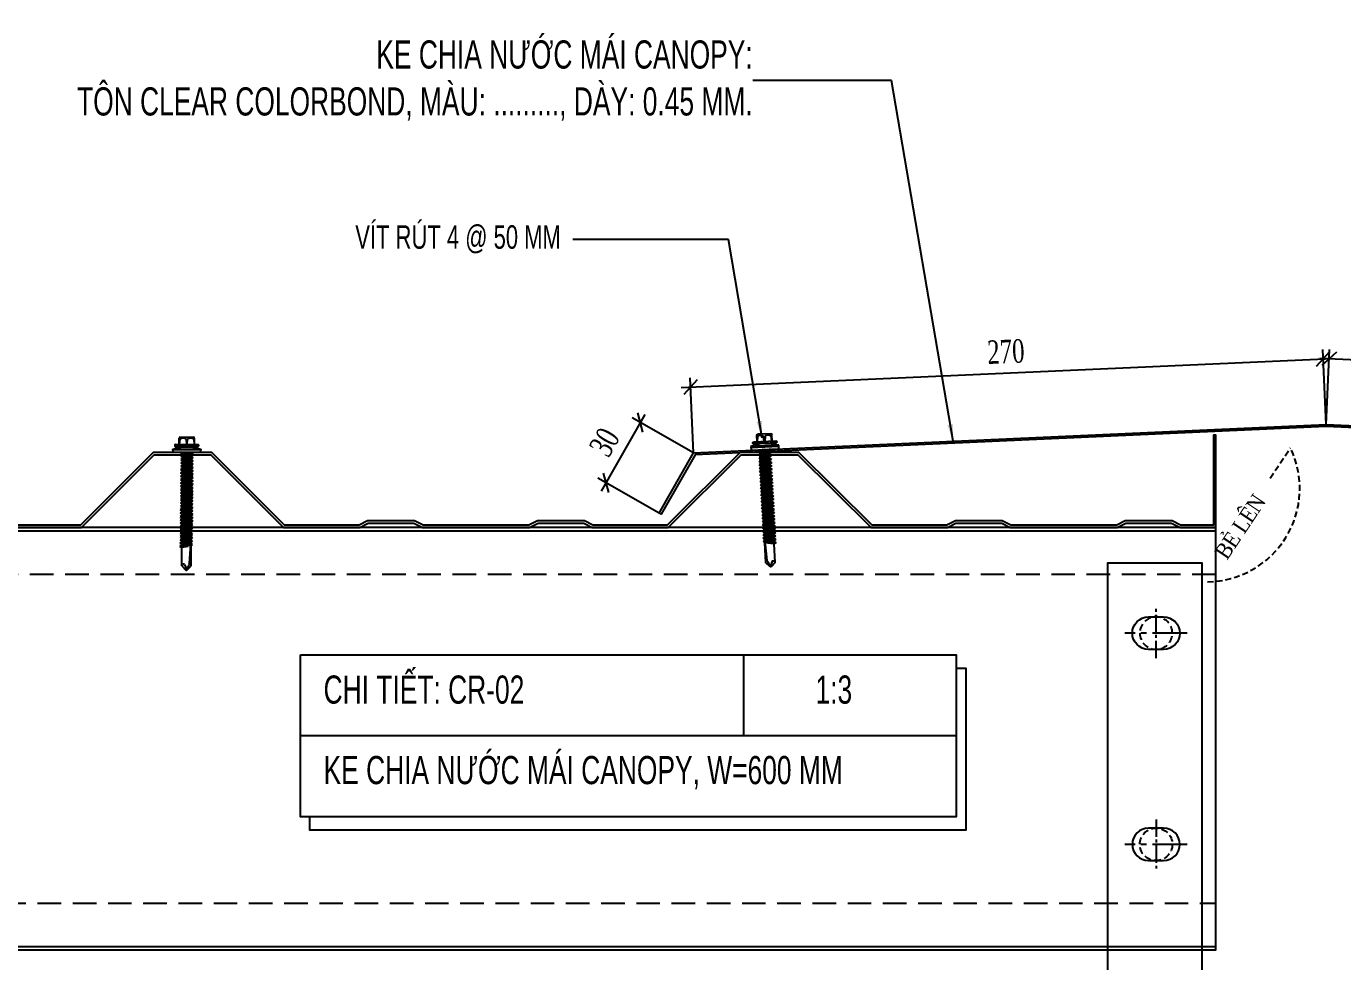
# Model space of a CAD drawing. Header units: inches. Extents: x 315041 to 662841, y -45540 to -35018.
# Drawn here: x 334496.3 to 334636.5, y -37556.8 to -37457.1 of the extents above; entities that cross this region are included whole.
import ezdxf

# ---------------------------------------------------------------- set-up
doc = ezdxf.new("R2010")
doc.units = ezdxf.units.IN
doc.header["$MEASUREMENT"] = 0
for name, pattern in [('CENTER2', [28.575, 19.05, -3.175, 3.175, -3.175]), ('DASHED2', [9.525, 6.35, -3.175]), ('HIDDEN', [0.375, 0.25, -0.125])]:
    doc.linetypes.add(name, pattern=pattern)
for name, color, linetype in [('2', 2, 'Continuous'), ('250', 250, 'Continuous'), ('251', 251, 'Continuous'), ('3', 3, 'Continuous'), ('6', 6, 'Continuous'), ('Co ban', 2, 'Continuous'), ('DIM', 8, 'Continuous'), ('flashing', 6, 'Continuous'), ('STRUCTURE', 1, 'Continuous')]:
    doc.layers.add(name, color=color, linetype=linetype)
doc.styles.add('DIM', font='SIMPLEX.shx', dxfattribs={"width": 0.7, "bigfont": 'EXTFONT.shx'})
doc.styles.add('ST1', font='times.ttf', dxfattribs={"width": 0.7})
doc.styles.add('ST1H', font='vnshxh.shx', dxfattribs={"width": 0.7})
doc.dimstyles.new('3', dxfattribs={"dimtxt": 3.5, "dimasz": 1.8, "dimexe": 1, "dimexo": 0, "dimgap": 1, "dimtad": 1, "dimdec": 0, "dimlfac": 3, "dimzin": 0, "dimdsep": 46, "dimtxsty": 'ST1H', "dimblk": 'OBLIQUE', "dimcen": 1, "dimdle": 1, "dimclrd": 8, "dimclre": 8, "dimclrt": 3, "dimadec": 0, "dimazin": 0, "dimtfac": 1, "dimtdec": 0, "dimtix": 1, "dimtofl": 0, "dimtmove": 1, "dimatfit": 3, "dimfxl": 0.18, "dimtolj": 1, "dimtzin": 0, "dimlwd": -1, "dimlwe": -1, "dimarcsym": 1})
doc.dimstyles.new('4', dxfattribs={"dimtxt": 2.5, "dimasz": 1.5, "dimexe": 1, "dimexo": 0, "dimgap": 1, "dimtad": 1, "dimdec": 0, "dimlfac": 4, "dimzin": 0, "dimdsep": 46, "dimtxsty": 'ST1', "dimblk": 'OBLIQUE', "dimcen": 1, "dimdle": 1, "dimclrd": 8, "dimclre": 8, "dimclrt": 3, "dimadec": 0, "dimazin": 0, "dimtfac": 1, "dimtdec": 0, "dimtix": 1, "dimtmove": 0, "dimatfit": 3, "dimfxl": 0.18, "dimtfill": 1, "dimtolj": 1, "dimtzin": 0, "dimlwd": -1, "dimlwe": -1, "dimarcsym": 1})

# ---------------------------------------------------------------- blocks, each defined once
blk = doc.blocks.new('OVAl18-26')
at = {"layer": '250', "linetype": 'HIDDEN', "ltscale": 3}
blk.add_circle((0, 0), 1.78, dxfattribs=at)
at = {"layer": 'Co ban', "color": 71}
for p, q in [((0.82, 1.78), (-0.82, 1.78)), ((-0.82, -1.78), (0.82, -1.78))]:
    blk.add_line(p, q, dxfattribs=at)
for centre, start, end in [((-0.82, 0), 90, 270), ((0.82, 0), 270, 90)]:
    blk.add_arc(centre, 1.78, start, end, dxfattribs=at)
at = {"layer": 'DIM', "color": 5, "linetype": 'CENTER2', "ltscale": 0.1}
blk.add_line((0, -2.74), (0, 2.74), dxfattribs=at)
blk.add_line((0, -2.74), (0, 2.74), dxfattribs=at)
at = {"layer": 'DIM', "color": 5, "linetype": 'CENTER2', "ltscale": 0.2}
blk.add_line((-3.41, 0), (3.41, 0), dxfattribs=at)
blk = doc.blocks.new('_Oblique')
at = {"color": 0, "linetype": 'ByBlock', "lineweight": -2}
blk.add_line((-0.5, -0.5), (0.5, 0.5), dxfattribs=at)
blk = doc.blocks.new('*D592')
at = {"color": 8, "linetype": 'Continuous', "transparency": 16777216}
for p, q in [((334634.71, -37499.58), (334634.36, -37491.58)), ((334566.03, -37495.62), (334635.4, -37492.54)), ((334567.34, -37502.57), (334566.98, -37494.58))]:
    blk.add_line(p, q, dxfattribs=at)
at = {"layer": 'Defpoints', "color": 0, "transparency": 16777216}
for p in [(334634.4, -37492.58), (334634.71, -37499.58), (334567.34, -37502.57)]:
    blk.add_point(p, dxfattribs=at)
at = {"color": 8, "transparency": 16777216, "xscale": 1.5, "yscale": 1.5, "zscale": 1.5}
for p, rotation in [((334634.4, -37492.58), 2.544578220849351), ((334567.03, -37495.58), 182.5445782208494)]:
    blk.add_blockref('_Oblique', p, dxfattribs=dict(at, rotation=rotation))
at = {"color": 3, "transparency": 16777216, "insert": (334600.61, -37491.81), "char_height": 2.5, "attachment_point": 5, "rotation": 2.5446, "style": 'ST1', "bg_fill": 3, "box_fill_scale": 1.25, "bg_fill_color": 256, "bg_fill_true_color": 13158600, "bg_fill_transparency": 11352484}
blk.add_mtext('\\A1;270', dxfattribs=at)
blk = doc.blocks.new('*D593')
at = {"color": 8, "linetype": 'Continuous', "transparency": 16777216}
for p, q in [((334562.18, -37498.49), (334557.53, -37506.66)), ((334567.34, -37502.57), (334560.82, -37498.86)), ((334563.68, -37509), (334557.16, -37505.29))]:
    blk.add_line(p, q, dxfattribs=at)
at = {"layer": 'Defpoints', "color": 0, "transparency": 16777216}
for p in [(334567.34, -37502.57), (334558.03, -37505.79), (334563.68, -37509)]:
    blk.add_point(p, dxfattribs=at)
at = {"color": 8, "transparency": 16777216, "xscale": 1.5, "yscale": 1.5, "zscale": 1.5}
for p, rotation in [((334561.69, -37499.36), 60.37475277055221), ((334558.03, -37505.79), 240.3747527705522)]:
    blk.add_blockref('_Oblique', p, dxfattribs=dict(at, rotation=rotation))
at = {"color": 3, "transparency": 16777216, "insert": (334557.88, -37501.45), "char_height": 2.5, "attachment_point": 5, "rotation": 60.3748, "style": 'ST1', "bg_fill": 3, "box_fill_scale": 1.25, "bg_fill_color": 256, "bg_fill_true_color": 13158600, "bg_fill_transparency": 1019152}
blk.add_mtext('\\A1;30', dxfattribs=at)
blk = doc.blocks.new('*D594')
at = {"color": 8, "linetype": 'Continuous', "transparency": 16777216}
for p, q in [((334634.71, -37499.58), (334635.07, -37491.57)), ((334703.4, -37495.61), (334634.03, -37492.53)), ((334702.09, -37502.57), (334702.45, -37494.56))]:
    blk.add_line(p, q, dxfattribs=at)
at = {"layer": 'Defpoints', "color": 0, "transparency": 16777216}
for p in [(334635.03, -37492.57), (334634.71, -37499.58), (334702.09, -37502.57)]:
    blk.add_point(p, dxfattribs=at)
at = {"color": 8, "transparency": 16777216, "xscale": 1.5, "yscale": 1.5, "zscale": 1.5}
for p, rotation in [((334635.03, -37492.57), 177.459898071632), ((334702.4, -37495.56), 357.459898071632)]:
    blk.add_blockref('_Oblique', p, dxfattribs=dict(at, rotation=rotation))
at = {"color": 3, "transparency": 16777216, "insert": (334668.81, -37491.8), "char_height": 2.5, "attachment_point": 5, "rotation": 357.4599, "style": 'ST1', "bg_fill": 3, "box_fill_scale": 1.25, "bg_fill_color": 256, "bg_fill_true_color": 13158600, "bg_fill_transparency": 1019152}
blk.add_mtext('\\A1;270', dxfattribs=at)
blk = doc.blocks.new('A$C26A6701F')
at = {"layer": 'STRUCTURE', "color": 1, "linetype": 'Continuous'}
for p, q in [((0.93, 17.84), (0.93, 18.77)), ((1.07, 18.91), (2.93, 18.91)), ((3.07, 17.84), (3.07, 18.77)), ((0, 17.21), (1.33, 17.54)), ((0, 17.08), (0, 17.21)), ((0, 17.21), (4, 17.21)), ((4, 17.08), (0, 17.08)), ((0.4, 17.84), (3.6, 17.84)), ((0.4, 17.57), (1.2, 17.57)), ((0.97, 17.84), (1.03, 18.61)), ((1.2, 17.57), (2.8, 17.57)), ((1.33, 17.54), (1.33, 17.57)), ((1.33, 17.54), (2.67, 17.54)), ((1.91, 18.61), (1.97, 17.84)), ((2.04, 17.84), (2.1, 18.61)), ((2.67, 17.54), (2.67, 17.57)), ((2.67, 17.54), (4, 17.21)), ((2.8, 17.57), (3.6, 17.57)), ((2.97, 18.61), (3.04, 17.84)), ((4, 17.21), (4, 17.08)), ((3.94, 16.71), (0.06, 16.71)), ((1.13, 15.25), (2.9, 15.52)), ((1.39, 15.45), (1.13, 15.25)), ((1.13, 15.25), (1.39, 15.14)), ((1.13, 14.77), (2.9, 15.05)), ((1.39, 14.98), (1.13, 14.77)), ((1.19, 16.71), (1.14, 16.67)), ((1.14, 16.67), (1.4, 16.71)), ((1.14, 16.67), (1.4, 16.56)), ((1.14, 16.2), (2.91, 16.47)), ((1.4, 16.4), (1.14, 16.2)), ((1.14, 16.2), (1.39, 16.09)), ((1.14, 15.72), (2.91, 16)), ((1.4, 15.93), (1.14, 15.72)), ((1.14, 15.72), (1.39, 15.61)), ((1.39, 16.09), (2.73, 16.28)), ((1.39, 15.93), (1.39, 16.09)), ((1.39, 15.61), (2.73, 15.81)), ((2.7, 15.64), (1.39, 15.45)), ((1.39, 15.45), (1.39, 15.61)), ((1.39, 15.14), (2.73, 15.33)), ((2.7, 15.16), (1.39, 14.98)), ((1.39, 14.98), (1.39, 15.14)), ((1.4, 16.56), (2.42, 16.71)), ((2.71, 16.59), (1.4, 16.4)), ((1.4, 16.4), (1.4, 16.56)), ((2.71, 16.11), (1.4, 15.93)), ((2.7, 15.64), (2.7, 15.8)), ((2.7, 15.64), (2.9, 15.52)), ((2.7, 15.16), (2.7, 15.33)), ((2.7, 15.16), (2.9, 15.05)), ((2.71, 16.59), (2.71, 16.71)), ((2.71, 16.59), (2.91, 16.47)), ((2.71, 16.11), (2.71, 16.28)), ((2.71, 16.11), (2.91, 16)), ((2.73, 16.28), (2.91, 16.47)), ((2.73, 15.81), (2.91, 16)), ((2.73, 15.33), (2.9, 15.52)), ((2.73, 14.86), (2.9, 15.05)), ((1.11, 12.88), (2.89, 13.15)), ((1.38, 13.08), (1.11, 12.88)), ((1.12, 14.3), (2.9, 14.57)), ((1.39, 14.5), (1.12, 14.3)), ((1.12, 14.3), (1.38, 14.19)), ((1.12, 13.82), (2.9, 14.1)), ((1.39, 14.03), (1.12, 13.82)), ((1.12, 13.82), (1.38, 13.72)), ((1.12, 13.35), (2.89, 13.63)), ((1.38, 13.56), (1.12, 13.35)), ((1.12, 13.35), (1.38, 13.24)), ((1.13, 14.77), (1.39, 14.66)), ((1.38, 14.19), (2.72, 14.38)), ((1.38, 14.03), (1.38, 14.19)), ((1.38, 13.72), (2.72, 13.91)), ((2.69, 13.74), (1.38, 13.56)), ((1.38, 13.56), (1.38, 13.72)), ((1.38, 13.24), (2.72, 13.44)), ((2.69, 13.27), (1.38, 13.08)), ((1.38, 13.24), (1.38, 13.08)), ((1.39, 14.66), (2.73, 14.86)), ((2.7, 14.69), (1.39, 14.5)), ((1.39, 14.5), (1.39, 14.67)), ((2.7, 14.21), (1.39, 14.03)), ((2.69, 13.74), (2.69, 13.91)), ((2.69, 13.74), (2.89, 13.63)), ((2.69, 13.43), (2.69, 13.27)), ((2.69, 13.27), (2.89, 13.15)), ((2.7, 14.69), (2.7, 14.85)), ((2.7, 14.69), (2.9, 14.57)), ((2.7, 14.21), (2.7, 14.38)), ((2.7, 14.21), (2.9, 14.1)), ((2.71, 12.96), (2.89, 13.15)), ((2.72, 14.38), (2.9, 14.57)), ((2.72, 13.91), (2.9, 14.1)), ((2.72, 13.44), (2.89, 13.63)), ((1.09, 10.98), (2.86, 11.25)), ((1.1, 11.93), (2.88, 12.2)), ((1.36, 12.13), (1.1, 11.93)), ((1.1, 11.93), (1.36, 11.82)), ((1.1, 11.45), (2.87, 11.73)), ((1.36, 11.66), (1.1, 11.45)), ((1.1, 11.45), (1.36, 11.34)), ((1.11, 12.88), (1.37, 12.77)), ((1.11, 12.4), (2.88, 12.68)), ((1.37, 12.61), (1.11, 12.4)), ((1.11, 12.4), (1.37, 12.29)), ((2.66, 11.37), (1.35, 11.18)), ((1.35, 11.18), (1.36, 11.34)), ((2.68, 12.32), (1.36, 12.13)), ((1.36, 11.82), (2.7, 12.01)), ((2.67, 11.84), (1.36, 11.66)), ((1.36, 11.66), (1.36, 11.82)), ((1.36, 11.34), (2.7, 11.54)), ((1.37, 12.77), (2.71, 12.96)), ((2.68, 12.79), (1.37, 12.61)), ((1.37, 12.61), (1.37, 12.77)), ((1.37, 12.29), (2.71, 12.49)), ((1.37, 12.13), (1.37, 12.29)), ((2.66, 11.37), (2.67, 11.53)), ((2.66, 11.37), (2.86, 11.25)), ((2.67, 11.84), (2.67, 12.01)), ((2.67, 11.84), (2.87, 11.73)), ((2.68, 12.79), (2.68, 12.96)), ((2.68, 12.79), (2.88, 12.68)), ((2.68, 12.32), (2.68, 12.48)), ((2.68, 12.32), (2.88, 12.2)), ((2.69, 11.06), (2.86, 11.25)), ((2.7, 12.01), (2.88, 12.2)), ((2.7, 11.54), (2.87, 11.73)), ((2.71, 12.49), (2.88, 12.68)), ((1.08, 9.55), (2.86, 9.83)), ((1.34, 9.76), (1.08, 9.55)), ((1.08, 9.55), (1.34, 9.45)), ((1.08, 9.08), (2.85, 9.36)), ((1.35, 11.18), (1.09, 10.98)), ((1.09, 10.98), (1.35, 10.87)), ((1.09, 10.5), (2.86, 10.78)), ((1.35, 10.71), (1.09, 10.5)), ((1.09, 10.5), (1.35, 10.39)), ((1.09, 10.03), (2.86, 10.3)), ((1.35, 10.23), (1.09, 10.03)), ((1.09, 10.03), (1.34, 9.92)), ((1.34, 9.92), (2.68, 10.11)), ((2.65, 9.95), (1.34, 9.76)), ((1.34, 9.92), (1.34, 9.76)), ((1.34, 9.45), (2.68, 9.64)), ((2.65, 9.47), (1.34, 9.29)), ((1.34, 9.29), (1.34, 9.45)), ((1.35, 10.87), (2.69, 11.06)), ((2.66, 10.89), (1.35, 10.71)), ((1.35, 10.71), (1.35, 10.87)), ((1.35, 10.39), (2.69, 10.59)), ((2.66, 10.42), (1.35, 10.23)), ((1.35, 10.23), (1.35, 10.39)), ((2.65, 10.1), (2.65, 9.95)), ((2.65, 9.95), (2.86, 9.83)), ((2.65, 9.47), (2.65, 9.64)), ((2.65, 9.47), (2.85, 9.36)), ((2.66, 10.89), (2.67, 11.06)), ((2.66, 10.89), (2.86, 10.78)), ((2.66, 10.42), (2.66, 10.58)), ((2.66, 10.42), (2.86, 10.3)), ((2.67, 9.17), (2.85, 9.36)), ((2.68, 10.11), (2.86, 10.3)), ((2.68, 9.64), (2.86, 9.83)), ((2.69, 10.59), (2.86, 10.78)), ((1.06, 8.13), (2.84, 8.41)), ((1.33, 8.34), (1.06, 8.13)), ((1.06, 8.13), (1.32, 8.02)), ((1.06, 7.65), (2.83, 7.93)), ((1.32, 7.86), (1.06, 7.65)), ((1.06, 7.65), (1.32, 7.55)), ((1.07, 8.6), (2.84, 8.88)), ((1.33, 8.81), (1.07, 8.6)), ((1.07, 8.6), (1.33, 8.5)), ((1.34, 9.29), (1.08, 9.08)), ((1.08, 9.08), (1.34, 8.97)), ((1.32, 8.02), (2.66, 8.22)), ((2.63, 8.05), (1.32, 7.86)), ((1.32, 7.86), (1.32, 8.02)), ((1.32, 7.55), (2.66, 7.74)), ((2.63, 7.57), (1.32, 7.39)), ((1.32, 7.39), (1.32, 7.55)), ((2.64, 9), (1.33, 8.81)), ((1.33, 8.81), (1.34, 8.97)), ((1.33, 8.5), (2.67, 8.69)), ((2.64, 8.52), (1.33, 8.34)), ((1.33, 8.34), (1.33, 8.5)), ((1.34, 8.97), (2.67, 9.17)), ((2.63, 8.05), (2.63, 8.21)), ((2.63, 8.05), (2.83, 7.93)), ((2.63, 7.57), (2.63, 7.74)), ((2.63, 7.57), (2.83, 7.46)), ((2.64, 9), (2.64, 9.16)), ((2.64, 9), (2.84, 8.88)), ((2.64, 8.52), (2.64, 8.69)), ((2.64, 8.52), (2.84, 8.41)), ((2.66, 8.22), (2.84, 8.41)), ((2.66, 7.74), (2.83, 7.93)), ((2.67, 8.69), (2.84, 8.88)), ((1.04, 5.76), (2.81, 6.03)), ((1.3, 5.96), (1.04, 5.76)), ((1.04, 5.76), (1.3, 5.65)), ((1.05, 6.71), (2.83, 6.98)), ((1.31, 6.91), (1.05, 6.71)), ((1.05, 6.71), (1.31, 6.6)), ((1.05, 6.23), (2.82, 6.51)), ((1.31, 6.44), (1.05, 6.23)), ((1.05, 6.23), (1.31, 6.12)), ((1.06, 7.18), (2.83, 7.46)), ((1.32, 7.39), (1.06, 7.18)), ((1.06, 7.18), (1.32, 7.07)), ((2.61, 6.15), (1.3, 5.96)), ((1.3, 5.96), (1.31, 6.12)), ((1.3, 5.65), (2.64, 5.84)), ((2.61, 5.67), (1.3, 5.49)), ((1.3, 5.49), (1.3, 5.65)), ((2.63, 7.1), (1.31, 6.91)), ((1.31, 6.6), (2.65, 6.79)), ((2.62, 6.62), (1.31, 6.44)), ((1.31, 6.44), (1.31, 6.6)), ((1.31, 6.12), (2.64, 6.32)), ((1.32, 7.07), (2.66, 7.27)), ((1.32, 6.91), (1.32, 7.07)), ((2.61, 6.15), (2.62, 6.31)), ((2.61, 6.15), (2.81, 6.03)), ((2.61, 5.67), (2.61, 5.84)), ((2.61, 5.67), (2.81, 5.56)), ((2.62, 6.62), (2.62, 6.79)), ((2.62, 6.62), (2.82, 6.51)), ((2.63, 7.1), (2.63, 7.26)), ((2.63, 7.1), (2.83, 6.98)), ((2.64, 6.32), (2.82, 6.51)), ((2.64, 5.84), (2.81, 6.03)), ((2.65, 6.79), (2.83, 6.98)), ((2.66, 7.27), (2.83, 7.46)), ((1.02, 3.86), (2.8, 4.14)), ((1.28, 4.07), (1.02, 3.86)), ((1.02, 3.86), (1.28, 3.75)), ((1.03, 4.81), (2.81, 5.09)), ((1.29, 5.02), (1.03, 4.81)), ((1.03, 4.81), (1.29, 4.7)), ((1.03, 4.33), (2.8, 4.61)), ((1.29, 4.54), (1.03, 4.33)), ((1.03, 4.33), (1.28, 4.23)), ((1.04, 5.28), (2.81, 5.56)), ((1.3, 5.49), (1.04, 5.28)), ((1.04, 5.28), (1.29, 5.17)), ((1.28, 4.23), (2.62, 4.42)), ((2.62, 4.25), (1.28, 4.07)), ((1.28, 4.07), (1.28, 4.23)), ((1.28, 3.75), (2.62, 3.95)), ((1.28, 3.59), (1.28, 3.75)), ((2.35, 3.74), (1.28, 3.59)), ((1.29, 5.17), (2.63, 5.37)), ((2.6, 5.2), (1.29, 5.02)), ((1.29, 5.01), (1.29, 5.17)), ((1.29, 4.7), (2.63, 4.9)), ((2.6, 4.72), (1.29, 4.54)), ((1.29, 4.54), (1.29, 4.7)), ((2.62, 3.78), (2.52, 3.77)), ((2.6, 5.2), (2.61, 5.36)), ((2.6, 5.2), (2.81, 5.09)), ((2.6, 4.72), (2.6, 4.89)), ((2.6, 4.72), (2.8, 4.61)), ((2.62, 4.42), (2.8, 4.61)), ((2.62, 4.25), (2.62, 4.41)), ((2.8, 4.14), (2.62, 4.25)), ((2.62, 3.95), (2.8, 4.14)), ((2.62, 3.78), (2.62, 3.95)), ((2.79, 3.66), (2.62, 3.78)), ((2.63, 5.37), (2.81, 5.56)), ((2.63, 4.9), (2.81, 5.09)), ((1.28, 3.59), (1.02, 3.38)), ((1.02, 3.38), (2.31, 3.59)), ((1.02, 3.38), (1.28, 3.28)), ((1.27, 0.62), (1.28, 3.28)), ((1.28, 3.28), (2.21, 3.41)), ((2.38, 0.96), (2.56, 3.71)), ((2.52, 3.46), (2.61, 3.47)), ((2.54, 3.62), (2.79, 3.66)), ((2.6, 0.61), (2.61, 3.47)), ((2.61, 3.47), (2.79, 3.66)), ((1.27, 0.62), (1.41, 0.81)), ((1.27, 0.62), (1.88, 0.02)), ((1.67, 0.81), (1.98, 0.02)), ((1.96, 0.08), (2.26, 0.64)), ((1.98, 0.02), (2.6, 0.61))]:
    blk.add_line(p, q, dxfattribs=at)
for centre, major_axis, ratio, start_param, end_param in [((1.07, 18.77), (-0.0943, 0.0943), 1, -0.785398, 0.785398), ((1.47, 18.04), (0.508, 0.508), 1, 0.131933, 1.438864), ((2.54, 18.04), (0.508, 0.508), 1, 0.131933, 1.438864), ((2.93, 18.77), (-0.0943, 0.0943), 1, 3.926991, 5.497787), ((-1.11, 16.72), (-0.822, 0.822), 1, 3.915086, 4.236522), ((0.42, 17.71), (0.0956, 0.0956), 1, 0.954633, 3.757756), ((3.55, 17.71), (-0.1, 0.1), 1, 2.701137, 5.152845), ((5.1, 16.72), (-1.15, 0.17), 0.90746, -0.177273, 0.177273), ((2.44, 3.68), (0.0836, 0.0836), 1, 5.766736, 8.502032), ((1.82, 3.74), (0.363, 0.363), 1, 4.808661, 5.407478), ((1.54, 0.72), (0.111, 0.111), 1, 6.085329, 8.011019), ((1.93, 0.09), (0.0625, 0.0625), 1, 3.247504, 4.535451), ((1.79, 0.99), (0.416, 0.416), 1, 4.859665, 5.449971)]:
    blk.add_ellipse(centre, major_axis=major_axis, ratio=ratio, start_param=start_param, end_param=end_param, dxfattribs=at)

msp = doc.modelspace()

# ---------------------------------------------------------------- linework, layer by layer
at = {"color": 9}
msp.add_line((334572.6816, -37524.114), (334572.6816, -37532.7385), dxfattribs=at)
at = {"color": 3, "ltscale": 15}
msp.add_lwpolyline([(334494.1165, -37510.5431), (334502.1798, -37510.5431), (334509.9102, -37502.8053), (334515.9529, -37502.8053), (334523.6833, -37510.5431), (334531.8107, -37510.5431), (334532.7167, -37510.0938), (334537.5916, -37510.0938), (334538.4976, -37510.5431), (334549.8903, -37510.5431), (334550.7962, -37510.0938), (334555.6712, -37510.0938), (334556.5772, -37510.5431), (334564.64, -37510.5431), (334572.4288, -37502.8053), (334578.4727, -37502.8053), (334586.2615, -37510.5431), (334594.3884, -37510.5431), (334595.2943, -37510.0938), (334600.1693, -37510.0938), (334601.0753, -37510.5431), (334612.4679, -37510.5431), (334613.3739, -37510.0938), (334618.2489, -37510.0938), (334619.1549, -37510.5431), (334622.9556, -37510.5431), (334622.9556, -37500.6979), (334622.7056, -37500.6979), (334622.7056, -37510.2931), (334619.2134, -37510.2931), (334618.3075, -37509.8438), (334613.3153, -37509.8438), (334612.4094, -37510.2931), (334601.1339, -37510.2931), (334600.2279, -37509.8438), (334595.2358, -37509.8438), (334594.3298, -37510.2931), (334586.3646, -37510.2931), (334578.5757, -37502.5553), (334572.3257, -37502.5553), (334564.5369, -37510.2931), (334556.6358, -37510.2931), (334555.7298, -37509.8438), (334550.7377, -37509.8438), (334549.8317, -37510.2931), (334538.5562, -37510.2931), (334537.6502, -37509.8438), (334532.6581, -37509.8438), (334531.7521, -37510.2931), (334523.7869, -37510.2931), (334516.0566, -37502.5553), (334509.8066, -37502.5553), (334502.0762, -37510.2931), (334494.1751, -37510.2931)], dxfattribs=at)
at = {"color": 94}
for points in [[(334373.7734, -37555.5431), (334622.9556, -37555.5431), (334622.9556, -37510.5431), (334373.7734, -37510.5431)], [(334622.9556, -37510.9181), (334373.7734, -37510.9181)], [(334373.7734, -37555.1681), (334622.9556, -37555.1681)]]:
    msp.add_lwpolyline(points, dxfattribs=at)
at = {"color": 94, "linetype": 'HIDDEN', "ltscale": 10}
for points in [[(334622.9556, -37515.5431), (334373.7734, -37515.5431)], [(334373.7734, -37550.5431), (334622.9556, -37550.5431)]]:
    msp.add_lwpolyline(points, dxfattribs=at)
at = {"layer": '6', "color": 9}
msp.add_lwpolyline([(334621.4645, -37558.0431), (334611.4645, -37558.0431), (334611.4645, -37514.2931), (334621.4645, -37514.2931)], close=True, dxfattribs=at)
at = {"layer": 'flashing'}
msp.add_lwpolyline([(334634.7145, -37499.5776), (334702.091, -37502.5666), (334705.6432, -37509.0341), (334705.4414, -37509.1386), (334701.9026, -37502.799), (334634.7145, -37499.7953), (334567.5266, -37502.8042), (334563.9055, -37509.1231), (334563.684, -37509.0025), (334567.3381, -37502.5718)], close=True, dxfattribs=at)

# ---------------------------------------------------------------- block references
at = {"color": 9, "linetype": 'Continuous', "extrusion": (-3.52343e-21, -5.24939e-09, 1), "xscale": 0.749999999998181, "yscale": 0.7500000000002274, "zscale": 0.75, "rotation": 359.9999999995831}
msp.add_blockref('A$C26A6701F', (334511.9064, -37515.0879, 0.0002), dxfattribs=at)
at = {"layer": '251', "color": 9, "xscale": -0.9722222222480923, "yscale": 0.9722222221862467, "zscale": 0.9722222221905668}
msp.add_blockref('OVAl18-26', (334616.599, -37521.7931), dxfattribs=at)
at = {"layer": '251', "color": 9, "xscale": 0.9722222222480923, "yscale": 0.9722222221862467, "zscale": 0.9722222221898846, "rotation": 180}
msp.add_blockref('OVAl18-26', (334616.599, -37544.2931), dxfattribs=at)

# ---------------------------------------------------------------- texts
at = {"layer": '2', "color": 92, "linetype": 'Continuous', "insert": (334627.6382, -37507.3351), "char_height": 1.6875, "attachment_point": 6, "rotation": 56.36559, "style": 'DIM'}
msp.add_mtext('\\A1;{\\Fvntimeh|c0;\\W0.9;\\T0.95;\\C3;BÎ L£N}', dxfattribs=at)
at = {"layer": '3', "insert": (334573.6508, -37462.927), "char_height": 3, "attachment_point": 6, "style": 'ST1H', "bg_fill": 2}
msp.add_mtext('\\A1;ke chia n\xadíc m¸i CANOPY: \\Pt«n CLEAR COLORBOND, mµu: ........., dµy: 0.45 mm.', dxfattribs=at)

# ---------------------------------------------------------------- next in the draw order: texts
at = {"layer": '3', "insert": (334527.9634, -37527.8284), "char_height": 3, "attachment_point": 4, "style": 'ST1H', "bg_fill": 2}
msp.add_mtext('\\A1;CHI TIÕT: CR-02', dxfattribs=at)

# ---------------------------------------------------------------- next in the draw order: dimensions: what is measured, and where the dimension line sits
at = {"color": 8}
dim = msp.add_aligned_dim(p1=(334567.3381, -37502.5718), p2=(334634.7145, -37499.5776), distance=7.0036, dimstyle='4', dxfattribs=at)
dim.commit()
dim.dimension.update_dxf_attribs({"geometry": '*D592', "text_midpoint": (334600.6143, -37491.8051)})

# ---------------------------------------------------------------- next in the draw order: linework, layer by layer
at = {"color": 3, "linetype": 'DASHED2', "ltscale": 0.1}
msp.add_lwpolyline([(334628.7505, -37505.2754), (334630.9059, -37502.0355, -0.5489642), (334622.0841, -37516.3214)], format="xyb", dxfattribs=at)
at = {"color": 9}
for points in [[(334525.4938, -37524.114), (334595.3167, -37524.114), (334595.3167, -37541.3631), (334525.4938, -37541.3631)], [(334525.4938, -37524.114), (334595.3167, -37524.114), (334595.3167, -37532.7385), (334525.4938, -37532.7385)]]:
    msp.add_lwpolyline(points, close=True, dxfattribs=at)
msp.add_lwpolyline([(334595.3167, -37525.5345), (334596.3393, -37525.5345), (334596.3393, -37542.7837), (334526.5165, -37542.7837), (334526.5165, -37541.3631)], dxfattribs=at)

# ---------------------------------------------------------------- next in the draw order: block references
at = {"color": 9, "linetype": 'Continuous', "extrusion": (2.33228e-10, -5.2442e-09, 1), "xscale": -0.7500000000244063, "yscale": 0.75000000000051, "zscale": 0.75, "rotation": 2.546469485583902}
msp.add_blockref('A$C26A6701F', (334577.0132, -37514.678, 0.0003), dxfattribs=at)

# ---------------------------------------------------------------- next in the draw order: dimensions: what is measured, and where the dimension line sits
at = {"color": 8}
for p1, p2, distance, picture, middle in [((334702.091, -37502.5666), (334634.7145, -37499.5776), -7.0109, '*D594', (334668.8143, -37491.795)), ((334567.3381, -37502.5718), (334563.6818, -37509.0015), -6.5026, '*D593', (334557.8828, -37501.4494))]:
    dim = msp.add_aligned_dim(p1=p1, p2=p2, distance=distance, dimstyle='4', dxfattribs=at)
    dim.commit()
    dim.dimension.update_dxf_attribs({"geometry": picture, "text_midpoint": middle})

# ---------------------------------------------------------------- next in the draw order: leaders
at = {"color": 9}
msp.add_leader([(334594.9818, -37501.3524), (334588.4436, -37462.927), (334573.6508, -37462.927)], dimstyle='3', override={"dimgap": 1, "dimtad": 0}, dxfattribs=at)

# ---------------------------------------------------------------- next in the draw order: texts
at = {"layer": '3', "char_height": 3, "attachment_point": 4, "style": 'ST1H', "bg_fill": 2}
for s, insert in [('\\A1;1:3', (334580.3408, -37527.8284)), ('\\A1;ke chia n\xadíc m¸i CANOPY, W=600 MM', (334527.9634, -37536.6581))]:
    msp.add_mtext(s, dxfattribs=dict(at, insert=insert))

# ---------------------------------------------------------------- next in the draw order: leaders
at = {"color": 9}
msp.add_leader([(334574.6523, -37501.0057, 0), (334571.0802, -37479.8458, 0), (334553.2216, -37479.8458, 0)], dimstyle='3', override={"dimgap": 1, "dimtad": 0}, dxfattribs=at)

# ---------------------------------------------------------------- next in the draw order: texts
at = {"layer": '3', "insert": (334553.2216, -37479.8458, 0), "char_height": 2.5, "attachment_point": 6, "style": 'ST1H', "bg_fill": 2}
msp.add_mtext('\\A1;vÝt rót 4 @ 50 mm', dxfattribs=at)

doc.saveas('drawing.dxf')
